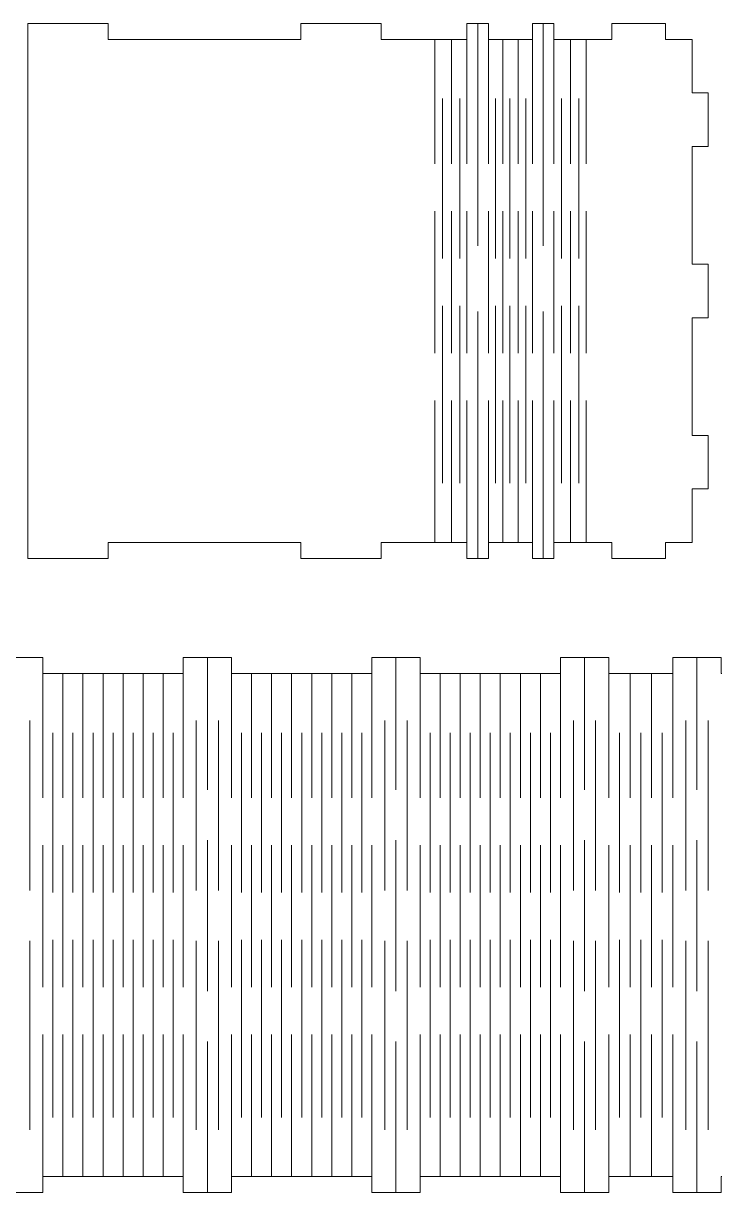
# Model space of a CAD drawing. Header units: millimetres. Extents: x -399 to 399, y -625 to 625.
# Drawn here: x 168.2 to 297.4, y -624.5 to -406 of the extents above; entities that cross this region are included whole.
import ezdxf

# ---------------------------------------------------------------- set-up
doc = ezdxf.new("R2010")
doc.units = ezdxf.units.MM
doc.header["$MEASUREMENT"] = 0
doc.layers.add('Camada 1', color=7, linetype='Continuous')

msp = doc.modelspace()

# ---------------------------------------------------------------- linework, layer by layer
at = {"layer": 'Camada 1', "color": 250, "lineweight": 20}
for points, knots in [([(293.2257, -419.0108), (293.2257, -419.0108), (293.2257, -409.0108), (293.2257, -409.0108), (293.2257, -409.0108), (293.2257, -409.0108), (288.2257, -409.0108), (288.2257, -409.0108), (288.2257, -409.0108), (288.2257, -409.0108), (288.2257, -406.0108), (288.2257, -406.0108), (288.2257, -406.0108), (288.2257, -406.0108), (278.2257, -406.0108), (278.2257, -406.0108), (278.2257, -406.0108), (278.2257, -406.0108), (278.2257, -409.0108), (278.2257, -409.0108), (278.2257, -409.0108), (278.2257, -409.0108), (267.3954, -409.0108), (267.3954, -409.0108), (267.3954, -409.0108), (267.3954, -409.0108), (267.3954, -406.0108), (267.3954, -406.0108), (267.3954, -406.0108), (267.3954, -406.0108), (263.376, -406.0108), (263.376, -406.0108), (263.376, -406.0108), (263.376, -406.0108), (263.376, -409.0108), (263.376, -409.0108), (263.376, -409.0108), (263.376, -409.0108), (255.1517, -409.0108), (255.1517, -409.0108), (255.1517, -409.0108), (255.1517, -409.0108), (255.1517, -406.0108), (255.1517, -406.0108), (255.1517, -406.0108), (255.1517, -406.0108), (251.1323, -406.0108), (251.1323, -406.0108), (251.1323, -406.0108), (251.1323, -406.0108), (251.1323, -409.0108), (251.1323, -409.0108), (251.1323, -409.0108), (251.1323, -409.0108), (235.0874, -409.0108), (235.0874, -409.0108), (235.0874, -409.0108), (235.0874, -409.0108), (235.0874, -406.0108), (235.0874, -406.0108), (235.0874, -406.0108), (235.0874, -406.0108), (220.0874, -406.0108), (220.0874, -406.0108), (220.0874, -406.0108), (220.0874, -406.0108), (220.0874, -409.0108), (220.0874, -409.0108), (220.0874, -409.0108), (220.0874, -409.0108), (184.0874, -409.0108), (184.0874, -409.0108), (184.0874, -409.0108), (184.0874, -409.0108), (184.0874, -406.0108), (184.0874, -406.0108), (184.0874, -406.0108), (184.0874, -406.0108), (169.0874, -406.0108), (169.0874, -406.0108), (169.0874, -406.0108), (169.0874, -439.3441), (169.0874, -472.6775), (169.0874, -506.0108), (169.0874, -506.0108), (169.0874, -506.0108), (184.0874, -506.0108), (184.0874, -506.0108), (184.0874, -506.0108), (184.0874, -506.0108), (184.0874, -503.0108), (184.0874, -503.0108), (184.0874, -503.0108), (184.0874, -503.0108), (220.0874, -503.0108), (220.0874, -503.0108), (220.0874, -503.0108), (220.0874, -503.0108), (220.0874, -506.0108), (220.0874, -506.0108), (220.0874, -506.0108), (220.0874, -506.0108), (235.0874, -506.0108), (235.0874, -506.0108), (235.0874, -506.0108), (235.0874, -506.0108), (235.0874, -503.0108), (235.0874, -503.0108), (235.0874, -503.0108), (235.0874, -503.0108), (251.1323, -503.0108), (251.1323, -503.0108), (251.1323, -503.0108), (251.1323, -503.0108), (251.1323, -506.0108), (251.1323, -506.0108), (251.1323, -506.0108), (251.1323, -506.0108), (255.1517, -506.0108), (255.1517, -506.0108), (255.1517, -506.0108), (255.1517, -506.0108), (255.1517, -503.0108), (255.1517, -503.0108), (255.1517, -503.0108), (255.1517, -503.0108), (263.376, -503.0108), (263.376, -503.0108), (263.376, -503.0108), (263.376, -503.0108), (263.376, -506.0108), (263.376, -506.0108), (263.376, -506.0108), (263.376, -506.0108), (267.3954, -506.0108), (267.3954, -506.0108), (267.3954, -506.0108), (267.3954, -506.0108), (267.3954, -503.0108), (267.3954, -503.0108), (267.3954, -503.0108), (267.3954, -503.0108), (278.2257, -503.0108), (278.2257, -503.0108), (278.2257, -503.0108), (278.2257, -503.0108), (278.2257, -506.0108), (278.2257, -506.0108), (278.2257, -506.0108), (278.2257, -506.0108), (288.2257, -506.0108), (288.2257, -506.0108), (288.2257, -506.0108), (288.2257, -506.0108), (288.2257, -503.0108), (288.2257, -503.0108), (288.2257, -503.0108), (288.2257, -503.0108), (293.2257, -503.0108), (293.2257, -503.0108), (293.2257, -503.0108), (293.2257, -503.0108), (293.2257, -493.0108), (293.2257, -493.0108), (293.2257, -493.0108), (293.2257, -493.0108), (296.2257, -493.0108), (296.2257, -493.0108), (296.2257, -493.0108), (296.2257, -493.0108), (296.2257, -483.0108), (296.2257, -483.0108), (296.2257, -483.0108), (296.2257, -483.0108), (293.2257, -483.0108), (293.2257, -483.0108), (293.2257, -483.0108), (293.2257, -483.0108), (293.2257, -461.0108), (293.2257, -461.0108), (293.2257, -461.0108), (293.2257, -461.0108), (296.2257, -461.0108), (296.2257, -461.0108), (296.2257, -461.0108), (296.2257, -461.0108), (296.2257, -451.0108), (296.2257, -451.0108), (296.2257, -451.0108), (296.2257, -451.0108), (293.2257, -451.0108), (293.2257, -451.0108), (293.2257, -451.0108), (293.2257, -451.0108), (293.2257, -429.0108), (293.2257, -429.0108), (293.2257, -429.0108), (293.2257, -429.0108), (296.2257, -429.0108), (296.2257, -429.0108), (296.2257, -429.0108), (296.2257, -429.0108), (296.2257, -419.0108), (296.2257, -419.0108), (296.2257, -419.0108), (296.2257, -419.0108), (293.2257, -419.0108), (293.2257, -419.0108)], [0, 0, 0, 0, 0.01886792, 0.01886792, 0.01886792, 0.01886792, 0.03773585, 0.03773585, 0.03773585, 0.03773585, 0.05660377, 0.05660377, 0.05660377, 0.05660377, 0.0754717, 0.0754717, 0.0754717, 0.0754717, 0.09433962, 0.09433962, 0.09433962, 0.09433962, 0.11320755, 0.11320755, 0.11320755, 0.11320755, 0.13207547, 0.13207547, 0.13207547, 0.13207547, 0.1509434, 0.1509434, 0.1509434, 0.1509434, 0.16981132, 0.16981132, 0.16981132, 0.16981132, 0.18867925, 0.18867925, 0.18867925, 0.18867925, 0.20754717, 0.20754717, 0.20754717, 0.20754717, 0.22641509, 0.22641509, 0.22641509, 0.22641509, 0.24528302, 0.24528302, 0.24528302, 0.24528302, 0.26415094, 0.26415094, 0.26415094, 0.26415094, 0.28301887, 0.28301887, 0.28301887, 0.28301887, 0.30188679, 0.30188679, 0.30188679, 0.30188679, 0.32075472, 0.32075472, 0.32075472, 0.32075472, 0.33962264, 0.33962264, 0.33962264, 0.33962264, 0.35849057, 0.35849057, 0.35849057, 0.35849057, 0.37735849, 0.37735849, 0.37735849, 0.37735849, 0.39622642, 0.39622642, 0.39622642, 0.39622642, 0.41509434, 0.41509434, 0.41509434, 0.41509434, 0.43396226, 0.43396226, 0.43396226, 0.43396226, 0.45283019, 0.45283019, 0.45283019, 0.45283019, 0.47169811, 0.47169811, 0.47169811, 0.47169811, 0.49056604, 0.49056604, 0.49056604, 0.49056604, 0.50943396, 0.50943396, 0.50943396, 0.50943396, 0.52830189, 0.52830189, 0.52830189, 0.52830189, 0.54716981, 0.54716981, 0.54716981, 0.54716981, 0.56603774, 0.56603774, 0.56603774, 0.56603774, 0.58490566, 0.58490566, 0.58490566, 0.58490566, 0.60377358, 0.60377358, 0.60377358, 0.60377358, 0.62264151, 0.62264151, 0.62264151, 0.62264151, 0.64150943, 0.64150943, 0.64150943, 0.64150943, 0.66037736, 0.66037736, 0.66037736, 0.66037736, 0.67924528, 0.67924528, 0.67924528, 0.67924528, 0.69811321, 0.69811321, 0.69811321, 0.69811321, 0.71698113, 0.71698113, 0.71698113, 0.71698113, 0.73584906, 0.73584906, 0.73584906, 0.73584906, 0.75471698, 0.75471698, 0.75471698, 0.75471698, 0.77358491, 0.77358491, 0.77358491, 0.77358491, 0.79245283, 0.79245283, 0.79245283, 0.79245283, 0.81132075, 0.81132075, 0.81132075, 0.81132075, 0.83018868, 0.83018868, 0.83018868, 0.83018868, 0.8490566, 0.8490566, 0.8490566, 0.8490566, 0.86792453, 0.86792453, 0.86792453, 0.86792453, 0.88679245, 0.88679245, 0.88679245, 0.88679245, 0.90566038, 0.90566038, 0.90566038, 0.90566038, 0.9245283, 0.9245283, 0.9245283, 0.9245283, 0.94339623, 0.94339623, 0.94339623, 0.94339623, 0.96226415, 0.96226415, 0.96226415, 0.96226415, 1, 1, 1, 1]), ([(101.3637, -524.5042), (101.3637, -524.5042), (92.3525, -524.5042), (92.3525, -524.5042), (92.3525, -524.5042), (92.3525, -524.5042), (92.3525, -527.5042), (92.3525, -527.5042), (92.3525, -527.5042), (92.3525, -527.5042), (80.3447, -527.5042), (80.3447, -527.5042), (80.3447, -527.5042), (80.3447, -527.5042), (80.3447, -524.5042), (80.3447, -524.5042), (80.3447, -524.5042), (80.3447, -524.5042), (71.3404, -524.5042), (71.3404, -524.5042), (71.3404, -524.5042), (71.3404, -524.5042), (71.3404, -527.5042), (71.3404, -527.5042), (71.3404, -527.5042), (71.3404, -527.5042), (58.9091, -527.5042), (58.9091, -527.5042), (58.9091, -527.5042), (58.9091, -527.5042), (58.9091, -524.5042), (58.9091, -524.5042), (58.9091, -524.5042), (58.9091, -524.5042), (49.9049, -524.5042), (49.9049, -524.5042), (49.9049, -524.5042), (49.9049, -524.5042), (49.9049, -527.5042), (49.9049, -527.5042), (49.9049, -527.5042), (49.9049, -527.5042), (28.9025, -527.5042), (28.9025, -527.5042), (28.9025, -527.5042), (28.9025, -527.5042), (28.9025, -524.5042), (28.9025, -524.5042), (28.9025, -524.5042), (28.9025, -524.5042), (8.9025, -524.5042), (8.9025, -524.5042), (8.9025, -524.5042), (8.9025, -524.5042), (8.9025, -527.5042), (8.9025, -527.5042), (8.9025, -527.5042), (8.9025, -527.5042), (-29.0658, -527.5042), (-29.0658, -527.5042), (-29.0658, -527.5042), (-29.0658, -527.5042), (-29.0658, -524.5042), (-29.0658, -524.5042), (-29.0658, -524.5042), (-29.0658, -524.5042), (-49.0658, -524.5042), (-49.0658, -524.5042), (-49.0658, -524.5042), (-49.0658, -524.5042), (-49.0658, -527.5042), (-49.0658, -527.5042), (-49.0658, -527.5042), (-49.0658, -527.5042), (-87.0341, -527.5042), (-87.0341, -527.5042), (-87.0341, -527.5042), (-87.0341, -527.5042), (-87.0341, -524.5042), (-87.0341, -524.5042), (-87.0341, -524.5042), (-87.0341, -524.5042), (-107.0341, -524.5042), (-107.0341, -524.5042), (-107.0341, -524.5042), (-107.0341, -524.5042), (-107.0341, -527.5042), (-107.0341, -527.5042), (-107.0341, -527.5042), (-107.0341, -527.5042), (-122.0341, -527.5042), (-122.0341, -527.5042), (-122.0341, -527.5042), (-122.0341, -527.5042), (-122.0341, -537.5042), (-122.0341, -537.5042), (-122.0341, -537.5042), (-122.0341, -537.5042), (-125.0341, -537.5042), (-125.0341, -537.5042), (-125.0341, -537.5042), (-125.0341, -537.5042), (-125.0341, -547.5042), (-125.0341, -547.5042), (-125.0341, -547.5042), (-125.0341, -547.5042), (-122.0341, -547.5042), (-122.0341, -547.5042), (-122.0341, -547.5042), (-122.0341, -547.5042), (-122.0341, -569.5042), (-122.0341, -569.5042), (-122.0341, -569.5042), (-122.0341, -569.5042), (-125.0341, -569.5042), (-125.0341, -569.5042), (-125.0341, -569.5042), (-125.0341, -569.5042), (-125.0341, -579.5042), (-125.0341, -579.5042), (-125.0341, -579.5042), (-125.0341, -579.5042), (-122.0341, -579.5042), (-122.0341, -579.5042), (-122.0341, -579.5042), (-122.0341, -579.5042), (-122.0341, -601.5042), (-122.0341, -601.5042), (-122.0341, -601.5042), (-122.0341, -601.5042), (-125.0341, -601.5042), (-125.0341, -601.5042), (-125.0341, -601.5042), (-125.0341, -601.5042), (-125.0341, -611.5042), (-125.0341, -611.5042), (-125.0341, -611.5042), (-125.0341, -611.5042), (-122.0341, -611.5042), (-122.0341, -611.5042), (-122.0341, -611.5042), (-122.0341, -611.5042), (-122.0341, -621.5042), (-122.0341, -621.5042), (-122.0341, -621.5042), (-122.0341, -621.5042), (-107.0341, -621.5042), (-107.0341, -621.5042), (-107.0341, -621.5042), (-107.0341, -621.5042), (-107.0341, -624.5042), (-107.0341, -624.5042), (-107.0341, -624.5042), (-107.0341, -624.5042), (-87.0341, -624.5042), (-87.0341, -624.5042), (-87.0341, -624.5042), (-87.0341, -624.5042), (-87.0341, -621.5042), (-87.0341, -621.5042), (-87.0341, -621.5042), (-87.0341, -621.5042), (-49.0658, -621.5042), (-49.0658, -621.5042), (-49.0658, -621.5042), (-49.0658, -621.5042), (-49.0658, -624.5042), (-49.0658, -624.5042), (-49.0658, -624.5042), (-49.0658, -624.5042), (-29.0658, -624.5042), (-29.0658, -624.5042), (-29.0658, -624.5042), (-29.0658, -624.5042), (-29.0658, -621.5042), (-29.0658, -621.5042), (-29.0658, -621.5042), (-29.0658, -621.5042), (8.9025, -621.5042), (8.9025, -621.5042), (8.9025, -621.5042), (8.9025, -621.5042), (8.9025, -624.5042), (8.9025, -624.5042), (8.9025, -624.5042), (8.9025, -624.5042), (28.9025, -624.5042), (28.9025, -624.5042), (28.9025, -624.5042), (28.9025, -624.5042), (28.9025, -621.5042), (28.9025, -621.5042), (28.9025, -621.5042), (28.9025, -621.5042), (49.9049, -621.5042), (49.9049, -621.5042), (49.9049, -621.5042), (49.9049, -621.5042), (49.9049, -624.5042), (49.9049, -624.5042), (49.9049, -624.5042), (49.9049, -624.5042), (58.9091, -624.5042), (58.9091, -624.5042), (58.9091, -624.5042), (58.9091, -624.5042), (58.9091, -621.5042), (58.9091, -621.5042), (58.9091, -621.5042), (58.9091, -621.5042), (71.3404, -621.5042), (71.3404, -621.5042), (71.3404, -621.5042), (71.3404, -621.5042), (71.3404, -624.5042), (71.3404, -624.5042), (71.3404, -624.5042), (71.3404, -624.5042), (80.3447, -624.5042), (80.3447, -624.5042), (80.3447, -624.5042), (80.3447, -624.5042), (80.3447, -621.5042), (80.3447, -621.5042), (80.3447, -621.5042), (80.3447, -621.5042), (92.3525, -621.5042), (92.3525, -621.5042), (92.3525, -621.5042), (92.3525, -621.5042), (92.3525, -624.5042), (92.3525, -624.5042), (92.3525, -624.5042), (92.3525, -624.5042), (101.3637, -624.5042), (101.3637, -624.5042), (101.3637, -624.5042), (101.3637, -624.5042), (101.3637, -621.5042), (101.3637, -621.5042), (101.3637, -621.5042), (101.3637, -621.5042), (127.6056, -621.5042), (127.6056, -621.5042), (127.6056, -621.5042), (127.6056, -621.5042), (127.6056, -624.5042), (127.6056, -624.5042), (127.6056, -624.5042), (127.6056, -624.5042), (136.6167, -624.5042), (136.6167, -624.5042), (136.6167, -624.5042), (136.6167, -624.5042), (136.6167, -621.5042), (136.6167, -621.5042), (136.6167, -621.5042), (136.6167, -621.5042), (162.8587, -621.5042), (162.8587, -621.5042), (162.8587, -621.5042), (162.8587, -621.5042), (162.8587, -624.5042), (162.8587, -624.5042), (162.8587, -624.5042), (162.8587, -624.5042), (171.8698, -624.5042), (171.8698, -624.5042), (171.8698, -624.5042), (171.8698, -624.5042), (171.8698, -621.5042), (171.8698, -621.5042), (171.8698, -621.5042), (171.8698, -621.5042), (198.1118, -621.5042), (198.1118, -621.5042), (198.1118, -621.5042), (198.1118, -621.5042), (198.1118, -624.5042), (198.1118, -624.5042), (198.1118, -624.5042), (198.1118, -624.5042), (207.1229, -624.5042), (207.1229, -624.5042), (207.1229, -624.5042), (207.1229, -624.5042), (207.1229, -621.5042), (207.1229, -621.5042), (207.1229, -621.5042), (207.1229, -621.5042), (233.3649, -621.5042), (233.3649, -621.5042), (233.3649, -621.5042), (233.3649, -621.5042), (233.3649, -624.5042), (233.3649, -624.5042), (233.3649, -624.5042), (233.3649, -624.5042), (242.376, -624.5042), (242.376, -624.5042), (242.376, -624.5042), (242.376, -624.5042), (242.376, -621.5042), (242.376, -621.5042), (242.376, -621.5042), (242.376, -621.5042), (268.6179, -621.5042), (268.6179, -621.5042), (268.6179, -621.5042), (268.6179, -621.5042), (268.6179, -624.5042), (268.6179, -624.5042), (268.6179, -624.5042), (268.6179, -624.5042), (277.6291, -624.5042), (277.6291, -624.5042), (277.6291, -624.5042), (277.6291, -624.5042), (277.6291, -621.5042), (277.6291, -621.5042), (277.6291, -621.5042), (277.6291, -621.5042), (289.6369, -621.5042), (289.6369, -621.5042), (289.6369, -621.5042), (289.6369, -621.5042), (289.6369, -624.5042), (289.6369, -624.5042), (289.6369, -624.5042), (289.6369, -624.5042), (298.6412, -624.5042), (298.6412, -624.5042), (298.6412, -624.5042), (298.6412, -624.5042), (298.6412, -621.5042), (298.6412, -621.5042), (298.6412, -621.5042), (298.6412, -621.5042), (311.0725, -621.5042), (311.0725, -621.5042), (311.0725, -621.5042), (311.0725, -621.5042), (311.0725, -624.5042), (311.0725, -624.5042), (311.0725, -624.5042), (311.0725, -624.5042), (320.0767, -624.5042), (320.0767, -624.5042), (320.0767, -624.5042), (320.0767, -624.5042), (320.0767, -621.5042), (320.0767, -621.5042), (320.0767, -621.5042), (320.0767, -621.5042), (336.0791, -621.5042), (336.0791, -621.5042), (336.0791, -621.5042), (336.0791, -621.5042), (336.0791, -624.5042), (336.0791, -624.5042), (336.0791, -624.5042), (336.0791, -624.5042), (351.0791, -624.5042), (351.0791, -624.5042), (351.0791, -624.5042), (351.0791, -624.5042), (351.0791, -621.5042), (351.0791, -621.5042), (351.0791, -621.5042), (351.0791, -621.5042), (374.2257, -621.5042), (374.2257, -621.5042), (374.2257, -621.5042), (374.2257, -621.5042), (374.2257, -624.5042), (374.2257, -624.5042), (374.2257, -624.5042), (374.2257, -624.5042), (389.2257, -624.5042), (389.2257, -624.5042), (389.2257, -624.5042), (389.2257, -624.5042), (389.2257, -621.5042), (389.2257, -621.5042), (389.2257, -621.5042), (389.2257, -621.5042), (399.2257, -621.5042), (399.2257, -621.5042), (399.2257, -621.5042), (399.2257, -621.5042), (399.2257, -527.5042), (399.2257, -527.5042), (399.2257, -527.5042), (399.2257, -527.5042), (389.2257, -527.5042), (389.2257, -527.5042), (389.2257, -527.5042), (389.2257, -527.5042), (389.2257, -524.5042), (389.2257, -524.5042), (389.2257, -524.5042), (389.2257, -524.5042), (374.2257, -524.5042), (374.2257, -524.5042), (374.2257, -524.5042), (374.2257, -524.5042), (374.2257, -527.5042), (374.2257, -527.5042), (374.2257, -527.5042), (374.2257, -527.5042), (351.0791, -527.5042), (351.0791, -527.5042), (351.0791, -527.5042), (351.0791, -527.5042), (351.0791, -524.5042), (351.0791, -524.5042), (351.0791, -524.5042), (351.0791, -524.5042), (336.0791, -524.5042), (336.0791, -524.5042), (336.0791, -524.5042), (336.0791, -524.5042), (336.0791, -527.5042), (336.0791, -527.5042), (336.0791, -527.5042), (336.0791, -527.5042), (320.0767, -527.5042), (320.0767, -527.5042), (320.0767, -527.5042), (320.0767, -527.5042), (320.0767, -524.5042), (320.0767, -524.5042), (320.0767, -524.5042), (320.0767, -524.5042), (311.0725, -524.5042), (311.0725, -524.5042), (311.0725, -524.5042), (311.0725, -524.5042), (311.0725, -527.5042), (311.0725, -527.5042), (311.0725, -527.5042), (311.0725, -527.5042), (298.6412, -527.5042), (298.6412, -527.5042), (298.6412, -527.5042), (298.6412, -527.5042), (298.6412, -524.5042), (298.6412, -524.5042), (298.6412, -524.5042), (298.6412, -524.5042), (289.6369, -524.5042), (289.6369, -524.5042), (289.6369, -524.5042), (289.6369, -524.5042), (289.6369, -527.5042), (289.6369, -527.5042), (289.6369, -527.5042), (289.6369, -527.5042), (277.6291, -527.5042), (277.6291, -527.5042), (277.6291, -527.5042), (277.6291, -527.5042), (277.6291, -524.5042), (277.6291, -524.5042), (277.6291, -524.5042), (277.6291, -524.5042), (268.6179, -524.5042), (268.6179, -524.5042), (268.6179, -524.5042), (268.6179, -524.5042), (268.6179, -527.5042), (268.6179, -527.5042), (268.6179, -527.5042), (268.6179, -527.5042), (242.376, -527.5042), (242.376, -527.5042), (242.376, -527.5042), (242.376, -527.5042), (242.376, -524.5042), (242.376, -524.5042), (242.376, -524.5042), (242.376, -524.5042), (233.3649, -524.5042), (233.3649, -524.5042), (233.3649, -524.5042), (233.3649, -524.5042), (233.3649, -527.5042), (233.3649, -527.5042), (233.3649, -527.5042), (233.3649, -527.5042), (207.1229, -527.5042), (207.1229, -527.5042), (207.1229, -527.5042), (207.1229, -527.5042), (207.1229, -524.5042), (207.1229, -524.5042), (207.1229, -524.5042), (207.1229, -524.5042), (198.1118, -524.5042), (198.1118, -524.5042), (198.1118, -524.5042), (198.1118, -524.5042), (198.1118, -527.5042), (198.1118, -527.5042), (198.1118, -527.5042), (198.1118, -527.5042), (171.8698, -527.5042), (171.8698, -527.5042), (171.8698, -527.5042), (171.8698, -527.5042), (171.8698, -524.5042), (171.8698, -524.5042), (171.8698, -524.5042), (171.8698, -524.5042), (162.8587, -524.5042), (162.8587, -524.5042), (162.8587, -524.5042), (162.8587, -524.5042), (162.8587, -527.5042), (162.8587, -527.5042), (162.8587, -527.5042), (162.8587, -527.5042), (136.6167, -527.5042), (136.6167, -527.5042), (136.6167, -527.5042), (136.6167, -527.5042), (136.6167, -524.5042), (136.6167, -524.5042), (136.6167, -524.5042), (136.6167, -524.5042), (127.6056, -524.5042), (127.6056, -524.5042), (127.6056, -524.5042), (127.6056, -524.5042), (127.6056, -527.5042), (127.6056, -527.5042), (127.6056, -527.5042), (127.6056, -527.5042), (101.3637, -527.5042), (101.3637, -527.5042), (101.3637, -527.5042), (101.3637, -527.5042), (101.3637, -524.5042), (101.3637, -524.5042)], [0, 0, 0, 0, 0.00729927, 0.00729927, 0.00729927, 0.00729927, 0.01459854, 0.01459854, 0.01459854, 0.01459854, 0.02189781, 0.02189781, 0.02189781, 0.02189781, 0.02919708, 0.02919708, 0.02919708, 0.02919708, 0.03649635, 0.03649635, 0.03649635, 0.03649635, 0.04379562, 0.04379562, 0.04379562, 0.04379562, 0.05109489, 0.05109489, 0.05109489, 0.05109489, 0.05839416, 0.05839416, 0.05839416, 0.05839416, 0.06569343, 0.06569343, 0.06569343, 0.06569343, 0.0729927, 0.0729927, 0.0729927, 0.0729927, 0.08029197, 0.08029197, 0.08029197, 0.08029197, 0.08759124, 0.08759124, 0.08759124, 0.08759124, 0.09489051, 0.09489051, 0.09489051, 0.09489051, 0.10218978, 0.10218978, 0.10218978, 0.10218978, 0.10948905, 0.10948905, 0.10948905, 0.10948905, 0.11678832, 0.11678832, 0.11678832, 0.11678832, 0.12408759, 0.12408759, 0.12408759, 0.12408759, 0.13138686, 0.13138686, 0.13138686, 0.13138686, 0.13868613, 0.13868613, 0.13868613, 0.13868613, 0.1459854, 0.1459854, 0.1459854, 0.1459854, 0.15328467, 0.15328467, 0.15328467, 0.15328467, 0.16058394, 0.16058394, 0.16058394, 0.16058394, 0.16788321, 0.16788321, 0.16788321, 0.16788321, 0.17518248, 0.17518248, 0.17518248, 0.17518248, 0.18248175, 0.18248175, 0.18248175, 0.18248175, 0.18978102, 0.18978102, 0.18978102, 0.18978102, 0.19708029, 0.19708029, 0.19708029, 0.19708029, 0.20437956, 0.20437956, 0.20437956, 0.20437956, 0.21167883, 0.21167883, 0.21167883, 0.21167883, 0.2189781, 0.2189781, 0.2189781, 0.2189781, 0.22627737, 0.22627737, 0.22627737, 0.22627737, 0.23357664, 0.23357664, 0.23357664, 0.23357664, 0.24087591, 0.24087591, 0.24087591, 0.24087591, 0.24817518, 0.24817518, 0.24817518, 0.24817518, 0.25547445, 0.25547445, 0.25547445, 0.25547445, 0.26277372, 0.26277372, 0.26277372, 0.26277372, 0.27007299, 0.27007299, 0.27007299, 0.27007299, 0.27737226, 0.27737226, 0.27737226, 0.27737226, 0.28467153, 0.28467153, 0.28467153, 0.28467153, 0.2919708, 0.2919708, 0.2919708, 0.2919708, 0.29927007, 0.29927007, 0.29927007, 0.29927007, 0.30656934, 0.30656934, 0.30656934, 0.30656934, 0.31386861, 0.31386861, 0.31386861, 0.31386861, 0.32116788, 0.32116788, 0.32116788, 0.32116788, 0.32846715, 0.32846715, 0.32846715, 0.32846715, 0.33576642, 0.33576642, 0.33576642, 0.33576642, 0.34306569, 0.34306569, 0.34306569, 0.34306569, 0.35036496, 0.35036496, 0.35036496, 0.35036496, 0.35766423, 0.35766423, 0.35766423, 0.35766423, 0.3649635, 0.3649635, 0.3649635, 0.3649635, 0.37226277, 0.37226277, 0.37226277, 0.37226277, 0.37956204, 0.37956204, 0.37956204, 0.37956204, 0.38686131, 0.38686131, 0.38686131, 0.38686131, 0.39416058, 0.39416058, 0.39416058, 0.39416058, 0.40145985, 0.40145985, 0.40145985, 0.40145985, 0.40875912, 0.40875912, 0.40875912, 0.40875912, 0.41605839, 0.41605839, 0.41605839, 0.41605839, 0.42335766, 0.42335766, 0.42335766, 0.42335766, 0.43065693, 0.43065693, 0.43065693, 0.43065693, 0.4379562, 0.4379562, 0.4379562, 0.4379562, 0.44525547, 0.44525547, 0.44525547, 0.44525547, 0.45255474, 0.45255474, 0.45255474, 0.45255474, 0.45985401, 0.45985401, 0.45985401, 0.45985401, 0.46715328, 0.46715328, 0.46715328, 0.46715328, 0.47445255, 0.47445255, 0.47445255, 0.47445255, 0.48175182, 0.48175182, 0.48175182, 0.48175182, 0.48905109, 0.48905109, 0.48905109, 0.48905109, 0.49635036, 0.49635036, 0.49635036, 0.49635036, 0.50364964, 0.50364964, 0.50364964, 0.50364964, 0.51094891, 0.51094891, 0.51094891, 0.51094891, 0.51824818, 0.51824818, 0.51824818, 0.51824818, 0.52554745, 0.52554745, 0.52554745, 0.52554745, 0.53284672, 0.53284672, 0.53284672, 0.53284672, 0.54014599, 0.54014599, 0.54014599, 0.54014599, 0.54744526, 0.54744526, 0.54744526, 0.54744526, 0.55474453, 0.55474453, 0.55474453, 0.55474453, 0.5620438, 0.5620438, 0.5620438, 0.5620438, 0.56934307, 0.56934307, 0.56934307, 0.56934307, 0.57664234, 0.57664234, 0.57664234, 0.57664234, 0.58394161, 0.58394161, 0.58394161, 0.58394161, 0.59124088, 0.59124088, 0.59124088, 0.59124088, 0.59854015, 0.59854015, 0.59854015, 0.59854015, 0.60583942, 0.60583942, 0.60583942, 0.60583942, 0.61313869, 0.61313869, 0.61313869, 0.61313869, 0.62043796, 0.62043796, 0.62043796, 0.62043796, 0.62773723, 0.62773723, 0.62773723, 0.62773723, 0.6350365, 0.6350365, 0.6350365, 0.6350365, 0.64233577, 0.64233577, 0.64233577, 0.64233577, 0.64963504, 0.64963504, 0.64963504, 0.64963504, 0.65693431, 0.65693431, 0.65693431, 0.65693431, 0.66423358, 0.66423358, 0.66423358, 0.66423358, 0.67153285, 0.67153285, 0.67153285, 0.67153285, 0.67883212, 0.67883212, 0.67883212, 0.67883212, 0.68613139, 0.68613139, 0.68613139, 0.68613139, 0.69343066, 0.69343066, 0.69343066, 0.69343066, 0.70072993, 0.70072993, 0.70072993, 0.70072993, 0.7080292, 0.7080292, 0.7080292, 0.7080292, 0.71532847, 0.71532847, 0.71532847, 0.71532847, 0.72262774, 0.72262774, 0.72262774, 0.72262774, 0.72992701, 0.72992701, 0.72992701, 0.72992701, 0.73722628, 0.73722628, 0.73722628, 0.73722628, 0.74452555, 0.74452555, 0.74452555, 0.74452555, 0.75182482, 0.75182482, 0.75182482, 0.75182482, 0.75912409, 0.75912409, 0.75912409, 0.75912409, 0.76642336, 0.76642336, 0.76642336, 0.76642336, 0.77372263, 0.77372263, 0.77372263, 0.77372263, 0.7810219, 0.7810219, 0.7810219, 0.7810219, 0.78832117, 0.78832117, 0.78832117, 0.78832117, 0.79562044, 0.79562044, 0.79562044, 0.79562044, 0.80291971, 0.80291971, 0.80291971, 0.80291971, 0.81021898, 0.81021898, 0.81021898, 0.81021898, 0.81751825, 0.81751825, 0.81751825, 0.81751825, 0.82481752, 0.82481752, 0.82481752, 0.82481752, 0.83211679, 0.83211679, 0.83211679, 0.83211679, 0.83941606, 0.83941606, 0.83941606, 0.83941606, 0.84671533, 0.84671533, 0.84671533, 0.84671533, 0.8540146, 0.8540146, 0.8540146, 0.8540146, 0.86131387, 0.86131387, 0.86131387, 0.86131387, 0.86861314, 0.86861314, 0.86861314, 0.86861314, 0.87591241, 0.87591241, 0.87591241, 0.87591241, 0.88321168, 0.88321168, 0.88321168, 0.88321168, 0.89051095, 0.89051095, 0.89051095, 0.89051095, 0.89781022, 0.89781022, 0.89781022, 0.89781022, 0.90510949, 0.90510949, 0.90510949, 0.90510949, 0.91240876, 0.91240876, 0.91240876, 0.91240876, 0.91970803, 0.91970803, 0.91970803, 0.91970803, 0.9270073, 0.9270073, 0.9270073, 0.9270073, 0.93430657, 0.93430657, 0.93430657, 0.93430657, 0.94160584, 0.94160584, 0.94160584, 0.94160584, 0.94890511, 0.94890511, 0.94890511, 0.94890511, 0.95620438, 0.95620438, 0.95620438, 0.95620438, 0.96350365, 0.96350365, 0.96350365, 0.96350365, 0.97080292, 0.97080292, 0.97080292, 0.97080292, 0.97810219, 0.97810219, 0.97810219, 0.97810219, 0.98540146, 0.98540146, 0.98540146, 0.98540146, 1, 1, 1, 1])]:
    msp.add_open_spline(points, degree=3, knots=knots, dxfattribs=at)
for points in [[(253.142, -447.5796), (253.142, -447.5796), (253.142, -406.0108), (253.142, -406.0108)], [(265.3857, -447.5796), (265.3857, -447.5796), (265.3857, -406.0108), (265.3857, -406.0108)], [(245.1264, -432.2623), (245.1264, -432.2623), (245.1264, -409.0108), (245.1264, -409.0108)], [(248.2372, -432.2623), (248.2372, -432.2623), (248.2372, -409.0108), (248.2372, -409.0108)], [(251.1321, -432.2623), (251.1321, -432.2623), (251.1321, -409.0108), (251.1321, -409.0108)], [(255.1519, -432.2623), (255.1519, -432.2623), (255.1519, -409.0108), (255.1519, -409.0108)], [(257.8324, -432.2623), (257.8324, -432.2623), (257.8324, -409.0108), (257.8324, -409.0108)], [(260.7039, -432.2623), (260.7039, -432.2623), (260.7039, -409.0108), (260.7039, -409.0108)], [(263.376, -432.2623), (263.376, -432.2623), (263.376, -409.0108), (263.376, -409.0108)], [(267.3907, -432.2623), (267.3907, -432.2623), (267.3907, -409.0108), (267.3907, -409.0108)], [(270.5015, -432.2623), (270.5015, -432.2623), (270.5015, -409.0108), (270.5015, -409.0108)], [(273.3964, -432.2623), (273.3964, -432.2623), (273.3964, -409.0108), (273.3964, -409.0108)], [(246.5784, -449.9495), (246.5784, -449.9495), (246.5784, -420.0653), (246.5784, -420.0653)], [(249.8081, -449.9495), (249.8081, -449.9495), (249.8081, -420.0653), (249.8081, -420.0653)], [(256.4922, -449.9495), (256.4922, -449.9495), (256.4922, -420.0653), (256.4922, -420.0653)], [(259.1727, -449.9495), (259.1727, -449.9495), (259.1727, -420.0653), (259.1727, -420.0653)], [(262.1539, -449.9495), (262.1539, -449.9495), (262.1539, -420.0653), (262.1539, -420.0653)], [(268.8427, -449.9495), (268.8427, -449.9495), (268.8427, -420.0653), (268.8427, -420.0653)], [(272.0724, -449.9495), (272.0724, -449.9495), (272.0724, -420.0653), (272.0724, -420.0653)], [(245.1264, -467.6366), (245.1264, -467.6366), (245.1264, -441.106), (245.1264, -441.106)], [(248.2372, -467.6366), (248.2372, -467.6366), (248.2372, -441.106), (248.2372, -441.106)], [(251.1321, -467.6366), (251.1321, -467.6366), (251.1321, -441.106), (251.1321, -441.106)], [(255.1519, -467.6366), (255.1519, -467.6366), (255.1519, -441.106), (255.1519, -441.106)], [(257.8324, -467.6366), (257.8324, -467.6366), (257.8324, -441.106), (257.8324, -441.106)], [(260.7039, -467.6366), (260.7039, -467.6366), (260.7039, -441.106), (260.7039, -441.106)], [(263.376, -467.6366), (263.376, -467.6366), (263.376, -441.106), (263.376, -441.106)], [(267.3907, -467.6366), (267.3907, -467.6366), (267.3907, -441.106), (267.3907, -441.106)], [(270.5015, -467.6366), (270.5015, -467.6366), (270.5015, -441.106), (270.5015, -441.106)], [(273.3964, -467.6366), (273.3964, -467.6366), (273.3964, -441.106), (273.3964, -441.106)], [(246.5784, -491.9563), (246.5784, -491.9563), (246.5784, -458.7929), (246.5784, -458.7929)], [(249.8081, -491.9563), (249.8081, -491.9563), (249.8081, -458.7929), (249.8081, -458.7929)], [(256.4922, -491.9563), (256.4922, -491.9563), (256.4922, -458.7929), (256.4922, -458.7929)], [(259.1727, -491.9563), (259.1727, -491.9563), (259.1727, -458.7929), (259.1727, -458.7929)], [(262.1539, -491.9563), (262.1539, -491.9563), (262.1539, -458.7929), (262.1539, -458.7929)], [(268.8427, -491.9563), (268.8427, -491.9563), (268.8427, -458.7929), (268.8427, -458.7929)], [(272.0724, -491.9563), (272.0724, -491.9563), (272.0724, -458.7929), (272.0724, -458.7929)], [(253.142, -506.0108), (253.142, -506.0108), (253.142, -459.8807), (253.142, -459.8807)], [(265.3857, -506.0108), (265.3857, -506.0108), (265.3857, -459.8807), (265.3857, -459.8807)], [(245.1264, -503.0108), (245.1264, -503.0108), (245.1264, -476.4801), (245.1264, -476.4801)], [(248.2372, -503.0108), (248.2372, -503.0108), (248.2372, -476.4801), (248.2372, -476.4801)], [(251.1321, -503.0108), (251.1321, -503.0108), (251.1321, -476.4801), (251.1321, -476.4801)], [(255.1519, -503.0108), (255.1519, -503.0108), (255.1519, -476.4801), (255.1519, -476.4801)], [(257.8324, -503.0108), (257.8324, -503.0108), (257.8324, -476.4801), (257.8324, -476.4801)], [(260.7039, -503.0108), (260.7039, -503.0108), (260.7039, -476.4801), (260.7039, -476.4801)], [(263.376, -503.0108), (263.376, -503.0108), (263.376, -476.4801), (263.376, -476.4801)], [(267.3907, -503.0108), (267.3907, -503.0108), (267.3907, -476.4801), (267.3907, -476.4801)], [(270.5015, -503.0108), (270.5015, -503.0108), (270.5015, -476.4801), (270.5015, -476.4801)], [(273.3964, -503.0108), (273.3964, -503.0108), (273.3964, -476.4801), (273.3964, -476.4801)], [(202.6174, -549.2398), (202.6174, -549.2398), (202.6174, -524.5042), (202.6174, -524.5042)], [(237.8705, -549.2398), (237.8705, -549.2398), (237.8705, -524.5042), (237.8705, -524.5042)], [(273.1236, -549.2398), (273.1236, -549.2398), (273.1236, -524.5042), (273.1236, -524.5042)], [(294.1391, -549.2398), (294.1391, -549.2398), (294.1391, -524.5042), (294.1391, -524.5042)], [(171.8701, -550.7557), (171.8701, -550.7557), (171.8701, -527.5042), (171.8701, -527.5042)], [(175.6186, -550.7557), (175.6186, -550.7557), (175.6186, -527.5042), (175.6186, -527.5042)], [(179.3677, -550.7557), (179.3677, -550.7557), (179.3677, -527.5042), (179.3677, -527.5042)], [(183.1164, -550.7557), (183.1164, -550.7557), (183.1164, -527.5042), (183.1164, -527.5042)], [(186.865, -550.7557), (186.865, -550.7557), (186.865, -527.5042), (186.865, -527.5042)], [(190.614, -550.7557), (190.614, -550.7557), (190.614, -527.5042), (190.614, -527.5042)], [(194.3631, -550.7557), (194.3631, -550.7557), (194.3631, -527.5042), (194.3631, -527.5042)], [(198.1119, -550.7557), (198.1119, -550.7557), (198.1119, -527.5042), (198.1119, -527.5042)], [(207.1231, -550.7557), (207.1231, -550.7557), (207.1231, -527.5042), (207.1231, -527.5042)], [(210.8716, -550.7557), (210.8716, -550.7557), (210.8716, -527.5042), (210.8716, -527.5042)], [(214.6207, -550.7557), (214.6207, -550.7557), (214.6207, -527.5042), (214.6207, -527.5042)], [(218.3694, -550.7557), (218.3694, -550.7557), (218.3694, -527.5042), (218.3694, -527.5042)], [(222.118, -550.7557), (222.118, -550.7557), (222.118, -527.5042), (222.118, -527.5042)], [(225.867, -550.7557), (225.867, -550.7557), (225.867, -527.5042), (225.867, -527.5042)], [(229.6161, -550.7557), (229.6161, -550.7557), (229.6161, -527.5042), (229.6161, -527.5042)], [(233.3649, -550.7557), (233.3649, -550.7557), (233.3649, -527.5042), (233.3649, -527.5042)], [(242.3761, -550.7557), (242.3761, -550.7557), (242.3761, -527.5042), (242.3761, -527.5042)], [(246.1246, -550.7557), (246.1246, -550.7557), (246.1246, -527.5042), (246.1246, -527.5042)], [(249.8737, -550.7557), (249.8737, -550.7557), (249.8737, -527.5042), (249.8737, -527.5042)], [(253.6224, -550.7557), (253.6224, -550.7557), (253.6224, -527.5042), (253.6224, -527.5042)], [(257.371, -550.7557), (257.371, -550.7557), (257.371, -527.5042), (257.371, -527.5042)], [(261.12, -550.7557), (261.12, -550.7557), (261.12, -527.5042), (261.12, -527.5042)], [(264.8691, -550.7557), (264.8691, -550.7557), (264.8691, -527.5042), (264.8691, -527.5042)], [(268.6179, -550.7557), (268.6179, -550.7557), (268.6179, -527.5042), (268.6179, -527.5042)], [(277.6291, -550.7557), (277.6291, -550.7557), (277.6291, -527.5042), (277.6291, -527.5042)], [(281.6315, -550.7557), (281.6315, -550.7557), (281.6315, -527.5042), (281.6315, -527.5042)], [(285.6339, -550.7557), (285.6339, -550.7557), (285.6339, -527.5042), (285.6339, -527.5042)], [(289.6368, -550.7557), (289.6368, -550.7557), (289.6368, -527.5042), (289.6368, -527.5042)], [(169.4359, -568.056), (169.4359, -568.056), (169.4359, -536.2643), (169.4359, -536.2643)], [(200.5451, -568.056), (200.5451, -568.056), (200.5451, -536.2643), (200.5451, -536.2643)], [(204.689, -568.056), (204.689, -568.056), (204.689, -536.2643), (204.689, -536.2643)], [(235.7982, -568.056), (235.7982, -568.056), (235.7982, -536.2643), (235.7982, -536.2643)], [(239.9421, -568.056), (239.9421, -568.056), (239.9421, -536.2643), (239.9421, -536.2643)], [(271.0519, -568.056), (271.0519, -568.056), (271.0519, -536.2643), (271.0519, -536.2643)], [(275.1958, -568.056), (275.1958, -568.056), (275.1958, -536.2643), (275.1958, -536.2643)], [(292.0674, -568.056), (292.0674, -568.056), (292.0674, -536.2643), (292.0674, -536.2643)], [(296.2113, -568.056), (296.2113, -568.056), (296.2113, -536.2643), (296.2113, -536.2643)], [(173.7443, -568.4429), (173.7443, -568.4429), (173.7443, -538.5587), (173.7443, -538.5587)], [(177.4929, -568.4429), (177.4929, -568.4429), (177.4929, -538.5587), (177.4929, -538.5587)], [(181.2419, -568.4429), (181.2419, -568.4429), (181.2419, -538.5587), (181.2419, -538.5587)], [(184.9907, -568.4429), (184.9907, -568.4429), (184.9907, -538.5587), (184.9907, -538.5587)], [(188.7397, -568.4429), (188.7397, -568.4429), (188.7397, -538.5587), (188.7397, -538.5587)], [(192.4885, -568.4429), (192.4885, -568.4429), (192.4885, -538.5587), (192.4885, -538.5587)], [(196.2376, -568.4429), (196.2376, -568.4429), (196.2376, -538.5587), (196.2376, -538.5587)], [(208.9973, -568.4429), (208.9973, -568.4429), (208.9973, -538.5587), (208.9973, -538.5587)], [(212.7459, -568.4429), (212.7459, -568.4429), (212.7459, -538.5587), (212.7459, -538.5587)], [(216.4949, -568.4429), (216.4949, -568.4429), (216.4949, -538.5587), (216.4949, -538.5587)], [(220.2437, -568.4429), (220.2437, -568.4429), (220.2437, -538.5587), (220.2437, -538.5587)], [(223.9927, -568.4429), (223.9927, -568.4429), (223.9927, -538.5587), (223.9927, -538.5587)], [(227.7415, -568.4429), (227.7415, -568.4429), (227.7415, -538.5587), (227.7415, -538.5587)], [(231.4906, -568.4429), (231.4906, -568.4429), (231.4906, -538.5587), (231.4906, -538.5587)], [(244.2503, -568.4429), (244.2503, -568.4429), (244.2503, -538.5587), (244.2503, -538.5587)], [(247.9989, -568.4429), (247.9989, -568.4429), (247.9989, -538.5587), (247.9989, -538.5587)], [(251.7479, -568.4429), (251.7479, -568.4429), (251.7479, -538.5587), (251.7479, -538.5587)], [(255.4967, -568.4429), (255.4967, -568.4429), (255.4967, -538.5587), (255.4967, -538.5587)], [(259.2457, -568.4429), (259.2457, -568.4429), (259.2457, -538.5587), (259.2457, -538.5587)], [(262.9945, -568.4429), (262.9945, -568.4429), (262.9945, -538.5587), (262.9945, -538.5587)], [(266.7436, -568.4429), (266.7436, -568.4429), (266.7436, -538.5587), (266.7436, -538.5587)], [(279.6302, -568.4429), (279.6302, -568.4429), (279.6302, -538.5587), (279.6302, -538.5587)], [(283.6327, -568.4429), (283.6327, -568.4429), (283.6327, -538.5587), (283.6327, -538.5587)], [(287.6355, -568.4429), (287.6355, -568.4429), (287.6355, -538.5587), (287.6355, -538.5587)], [(202.6174, -586.8721), (202.6174, -586.8721), (202.6174, -558.648), (202.6174, -558.648)], [(237.8705, -586.8721), (237.8705, -586.8721), (237.8705, -558.648), (237.8705, -558.648)], [(273.1236, -586.8721), (273.1236, -586.8721), (273.1236, -558.648), (273.1236, -558.648)], [(294.1391, -586.8721), (294.1391, -586.8721), (294.1391, -558.648), (294.1391, -558.648)], [(171.8701, -586.13), (171.8701, -586.13), (171.8701, -559.5994), (171.8701, -559.5994)], [(175.6186, -586.13), (175.6186, -586.13), (175.6186, -559.5994), (175.6186, -559.5994)], [(179.3677, -586.13), (179.3677, -586.13), (179.3677, -559.5994), (179.3677, -559.5994)], [(183.1164, -586.13), (183.1164, -586.13), (183.1164, -559.5994), (183.1164, -559.5994)], [(186.865, -586.13), (186.865, -586.13), (186.865, -559.5994), (186.865, -559.5994)], [(190.614, -586.13), (190.614, -586.13), (190.614, -559.5994), (190.614, -559.5994)], [(194.3631, -586.13), (194.3631, -586.13), (194.3631, -559.5994), (194.3631, -559.5994)], [(198.1119, -586.13), (198.1119, -586.13), (198.1119, -559.5994), (198.1119, -559.5994)], [(207.1231, -586.13), (207.1231, -586.13), (207.1231, -559.5994), (207.1231, -559.5994)], [(210.8716, -586.13), (210.8716, -586.13), (210.8716, -559.5994), (210.8716, -559.5994)], [(214.6207, -586.13), (214.6207, -586.13), (214.6207, -559.5994), (214.6207, -559.5994)], [(218.3694, -586.13), (218.3694, -586.13), (218.3694, -559.5994), (218.3694, -559.5994)], [(222.118, -586.13), (222.118, -586.13), (222.118, -559.5994), (222.118, -559.5994)], [(225.867, -586.13), (225.867, -586.13), (225.867, -559.5994), (225.867, -559.5994)], [(229.6161, -586.13), (229.6161, -586.13), (229.6161, -559.5994), (229.6161, -559.5994)], [(233.3649, -586.13), (233.3649, -586.13), (233.3649, -559.5994), (233.3649, -559.5994)], [(242.3761, -586.13), (242.3761, -586.13), (242.3761, -559.5994), (242.3761, -559.5994)], [(246.1246, -586.13), (246.1246, -586.13), (246.1246, -559.5994), (246.1246, -559.5994)], [(249.8737, -586.13), (249.8737, -586.13), (249.8737, -559.5994), (249.8737, -559.5994)], [(253.6224, -586.13), (253.6224, -586.13), (253.6224, -559.5994), (253.6224, -559.5994)], [(257.371, -586.13), (257.371, -586.13), (257.371, -559.5994), (257.371, -559.5994)], [(261.12, -586.13), (261.12, -586.13), (261.12, -559.5994), (261.12, -559.5994)], [(264.8691, -586.13), (264.8691, -586.13), (264.8691, -559.5994), (264.8691, -559.5994)], [(268.6179, -586.13), (268.6179, -586.13), (268.6179, -559.5994), (268.6179, -559.5994)], [(277.6291, -586.13), (277.6291, -586.13), (277.6291, -559.5994), (277.6291, -559.5994)], [(281.6315, -586.13), (281.6315, -586.13), (281.6315, -559.5994), (281.6315, -559.5994)], [(285.6339, -586.13), (285.6339, -586.13), (285.6339, -559.5994), (285.6339, -559.5994)], [(289.6368, -586.13), (289.6368, -586.13), (289.6368, -559.5994), (289.6368, -559.5994)], [(169.4359, -612.7441), (169.4359, -612.7441), (169.4359, -577.4639), (169.4359, -577.4639)], [(173.7443, -610.4497), (173.7443, -610.4497), (173.7443, -577.2863), (173.7443, -577.2863)], [(177.4929, -610.4497), (177.4929, -610.4497), (177.4929, -577.2863), (177.4929, -577.2863)], [(181.2419, -610.4497), (181.2419, -610.4497), (181.2419, -577.2863), (181.2419, -577.2863)], [(184.9907, -610.4497), (184.9907, -610.4497), (184.9907, -577.2863), (184.9907, -577.2863)], [(188.7397, -610.4497), (188.7397, -610.4497), (188.7397, -577.2863), (188.7397, -577.2863)], [(192.4885, -610.4497), (192.4885, -610.4497), (192.4885, -577.2863), (192.4885, -577.2863)], [(196.2376, -610.4497), (196.2376, -610.4497), (196.2376, -577.2863), (196.2376, -577.2863)], [(200.5451, -612.7441), (200.5451, -612.7441), (200.5451, -577.4639), (200.5451, -577.4639)], [(204.689, -612.7441), (204.689, -612.7441), (204.689, -577.4639), (204.689, -577.4639)], [(208.9973, -610.4497), (208.9973, -610.4497), (208.9973, -577.2863), (208.9973, -577.2863)], [(212.7459, -610.4497), (212.7459, -610.4497), (212.7459, -577.2863), (212.7459, -577.2863)], [(216.4949, -610.4497), (216.4949, -610.4497), (216.4949, -577.2863), (216.4949, -577.2863)], [(220.2437, -610.4497), (220.2437, -610.4497), (220.2437, -577.2863), (220.2437, -577.2863)], [(223.9927, -610.4497), (223.9927, -610.4497), (223.9927, -577.2863), (223.9927, -577.2863)], [(227.7415, -610.4497), (227.7415, -610.4497), (227.7415, -577.2863), (227.7415, -577.2863)], [(231.4906, -610.4497), (231.4906, -610.4497), (231.4906, -577.2863), (231.4906, -577.2863)], [(235.7982, -612.7441), (235.7982, -612.7441), (235.7982, -577.4639), (235.7982, -577.4639)], [(239.9421, -612.7441), (239.9421, -612.7441), (239.9421, -577.4639), (239.9421, -577.4639)], [(244.2503, -610.4497), (244.2503, -610.4497), (244.2503, -577.2863), (244.2503, -577.2863)], [(247.9989, -610.4497), (247.9989, -610.4497), (247.9989, -577.2863), (247.9989, -577.2863)], [(251.7479, -610.4497), (251.7479, -610.4497), (251.7479, -577.2863), (251.7479, -577.2863)], [(255.4967, -610.4497), (255.4967, -610.4497), (255.4967, -577.2863), (255.4967, -577.2863)], [(259.2457, -610.4497), (259.2457, -610.4497), (259.2457, -577.2863), (259.2457, -577.2863)], [(262.9945, -610.4497), (262.9945, -610.4497), (262.9945, -577.2863), (262.9945, -577.2863)], [(266.7436, -610.4497), (266.7436, -610.4497), (266.7436, -577.2863), (266.7436, -577.2863)], [(271.0519, -612.7441), (271.0519, -612.7441), (271.0519, -577.4639), (271.0519, -577.4639)], [(275.1958, -612.7441), (275.1958, -612.7441), (275.1958, -577.4639), (275.1958, -577.4639)], [(279.6302, -610.4497), (279.6302, -610.4497), (279.6302, -577.2863), (279.6302, -577.2863)], [(283.6327, -610.4497), (283.6327, -610.4497), (283.6327, -577.2863), (283.6327, -577.2863)], [(287.6355, -610.4497), (287.6355, -610.4497), (287.6355, -577.2863), (287.6355, -577.2863)], [(292.0674, -612.7441), (292.0674, -612.7441), (292.0674, -577.4639), (292.0674, -577.4639)], [(296.2113, -612.7441), (296.2113, -612.7441), (296.2113, -577.4639), (296.2113, -577.4639)], [(171.8701, -621.5042), (171.8701, -621.5042), (171.8701, -594.9735), (171.8701, -594.9735)], [(175.6186, -621.5042), (175.6186, -621.5042), (175.6186, -594.9735), (175.6186, -594.9735)], [(179.3677, -621.5042), (179.3677, -621.5042), (179.3677, -594.9735), (179.3677, -594.9735)], [(183.1164, -621.5042), (183.1164, -621.5042), (183.1164, -594.9735), (183.1164, -594.9735)], [(186.865, -621.5042), (186.865, -621.5042), (186.865, -594.9735), (186.865, -594.9735)], [(190.614, -621.5042), (190.614, -621.5042), (190.614, -594.9735), (190.614, -594.9735)], [(194.3631, -621.5042), (194.3631, -621.5042), (194.3631, -594.9735), (194.3631, -594.9735)], [(198.1119, -621.5042), (198.1119, -621.5042), (198.1119, -594.9735), (198.1119, -594.9735)], [(202.6174, -624.5042), (202.6174, -624.5042), (202.6174, -596.2801), (202.6174, -596.2801)], [(207.1231, -621.5042), (207.1231, -621.5042), (207.1231, -594.9735), (207.1231, -594.9735)], [(210.8716, -621.5042), (210.8716, -621.5042), (210.8716, -594.9735), (210.8716, -594.9735)], [(214.6207, -621.5042), (214.6207, -621.5042), (214.6207, -594.9735), (214.6207, -594.9735)], [(218.3694, -621.5042), (218.3694, -621.5042), (218.3694, -594.9735), (218.3694, -594.9735)], [(222.118, -621.5042), (222.118, -621.5042), (222.118, -594.9735), (222.118, -594.9735)], [(225.867, -621.5042), (225.867, -621.5042), (225.867, -594.9735), (225.867, -594.9735)], [(229.6161, -621.5042), (229.6161, -621.5042), (229.6161, -594.9735), (229.6161, -594.9735)], [(233.3649, -621.5042), (233.3649, -621.5042), (233.3649, -594.9735), (233.3649, -594.9735)], [(237.8705, -624.5042), (237.8705, -624.5042), (237.8705, -596.2801), (237.8705, -596.2801)], [(242.3761, -621.5042), (242.3761, -621.5042), (242.3761, -594.9735), (242.3761, -594.9735)], [(246.1246, -621.5042), (246.1246, -621.5042), (246.1246, -594.9735), (246.1246, -594.9735)], [(249.8737, -621.5042), (249.8737, -621.5042), (249.8737, -594.9735), (249.8737, -594.9735)], [(253.6224, -621.5042), (253.6224, -621.5042), (253.6224, -594.9735), (253.6224, -594.9735)], [(257.371, -621.5042), (257.371, -621.5042), (257.371, -594.9735), (257.371, -594.9735)], [(261.12, -621.5042), (261.12, -621.5042), (261.12, -594.9735), (261.12, -594.9735)], [(264.8691, -621.5042), (264.8691, -621.5042), (264.8691, -594.9735), (264.8691, -594.9735)], [(268.6179, -621.5042), (268.6179, -621.5042), (268.6179, -594.9735), (268.6179, -594.9735)], [(273.1236, -624.5042), (273.1236, -624.5042), (273.1236, -596.2801), (273.1236, -596.2801)], [(277.6291, -621.5042), (277.6291, -621.5042), (277.6291, -594.9735), (277.6291, -594.9735)], [(281.6315, -621.5042), (281.6315, -621.5042), (281.6315, -594.9735), (281.6315, -594.9735)], [(285.6339, -621.5042), (285.6339, -621.5042), (285.6339, -594.9735), (285.6339, -594.9735)], [(289.6368, -621.5042), (289.6368, -621.5042), (289.6368, -594.9735), (289.6368, -594.9735)], [(294.1391, -624.5042), (294.1391, -624.5042), (294.1391, -596.2801), (294.1391, -596.2801)]]:
    msp.add_open_spline(points, degree=3, dxfattribs=at)

doc.saveas('drawing.dxf')
